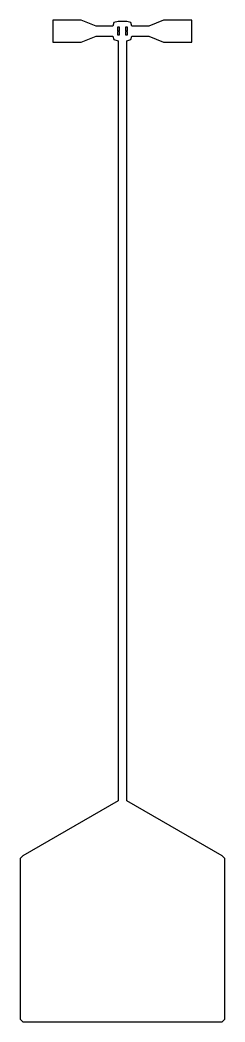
# Model space of a CAD drawing. Extents: x 19054 to 25992, y -26480 to 7480.
import ezdxf

# ---------------------------------------------------------------- set-up
doc = ezdxf.new("R2010")
doc.units = 0
doc.layers.add('monaco_ou', color=43, linetype='CONTINUOUS')
doc.layers.add('NANOCLIP_FEET', color=92, linetype='CONTINUOUS')

msp = doc.modelspace()

# ---------------------------------------------------------------- linework, layer by layer
at = {"layer": 'monaco_ou'}
msp.add_lwpolyline([(19053.937, -26389.567), (19143.931, -26479.609), (25901.949, -26479.563), (25991.949, -26389.563), (25991.949, -20937.563), (25901.949, -20847.563), (22672.079, -18982.553), (22671.119, -18982.553), (22671.119, 6777.116), (22806.657, 6817.066), (22841.973, 6935.299), (23409.064, 6935.299), (23915.472, 6729.566), (24875.472, 6729.566), (24875.472, 7479.566), (23915.472, 7479.566), (23409.165, 7273.918), (22841.973, 7273.918), (22806.657, 7392.066), (22671.119, 7432.016), (22371.119, 7432.016), (22231.657, 7392.066), (22195.059, 7274.157), (21629.149, 7274.157), (21629.149, 7273.918), (21122.842, 7479.566), (20158.666, 7479.566), (20158.666, 6729.566), (21122.842, 6729.566), (21629.25, 6935.299), (22196.341, 6935.299), (22231.657, 6817.066), (22371.119, 6777.116), (22371.119, -18982.553), (19143.949, -20847.563), (19053.949, -20937.563)], close=True, dxfattribs=at)
at = {"layer": 'NANOCLIP_FEET'}
for points in [[(22353.435, 7115.248), (22418.435, 7115.248), (22418.435, 7232.748), (22353.435, 7232.748)], [(22622.435, 7115.248), (22687.435, 7115.248), (22687.435, 7232.748), (22622.435, 7232.748)], [(22353.435, 6976.248), (22418.435, 6976.248), (22418.435, 7093.748), (22353.435, 7093.748)], [(22622.435, 6976.248), (22687.435, 6976.248), (22687.435, 7093.748), (22622.435, 7093.748)]]:
    msp.add_lwpolyline(points, close=True, dxfattribs=at)

doc.saveas('drawing.dxf')
